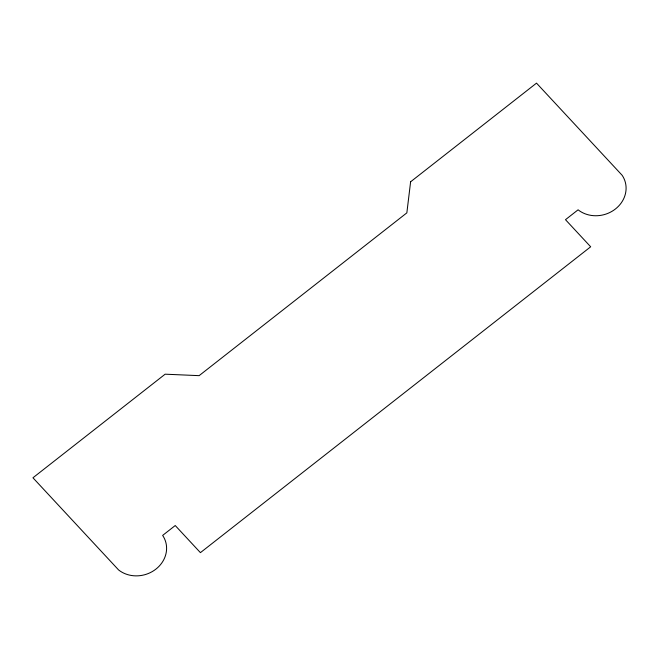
<?xml version="1.0" encoding="UTF-8"?>
<svg xmlns="http://www.w3.org/2000/svg" width="659" height="659" viewBox="0 0 659 659"><rect width="100%" height="100%" fill="white"/><g stroke="black" fill="none" stroke-linecap="round" stroke-linejoin="round"><path stroke-width="0.99" d="M410.615 181.793L406.85 212.857L199.125 375.655L165.137 374.188L32.95 477.783L118.587 569.936A28.749 25.643 -16.8 0 0 155.903 569.129A28.749 25.643 -16.8 0 0 162.649 535.405L175.236 525.536L200.418 552.646L590.678 246.787L565.488 219.686L578.083 209.817A28.749 25.643 -16.8 0 0 615.399 209.01A28.749 25.643 -16.8 0 0 622.145 175.286L536.508 83.133L410.615 181.793"/></g></svg>
